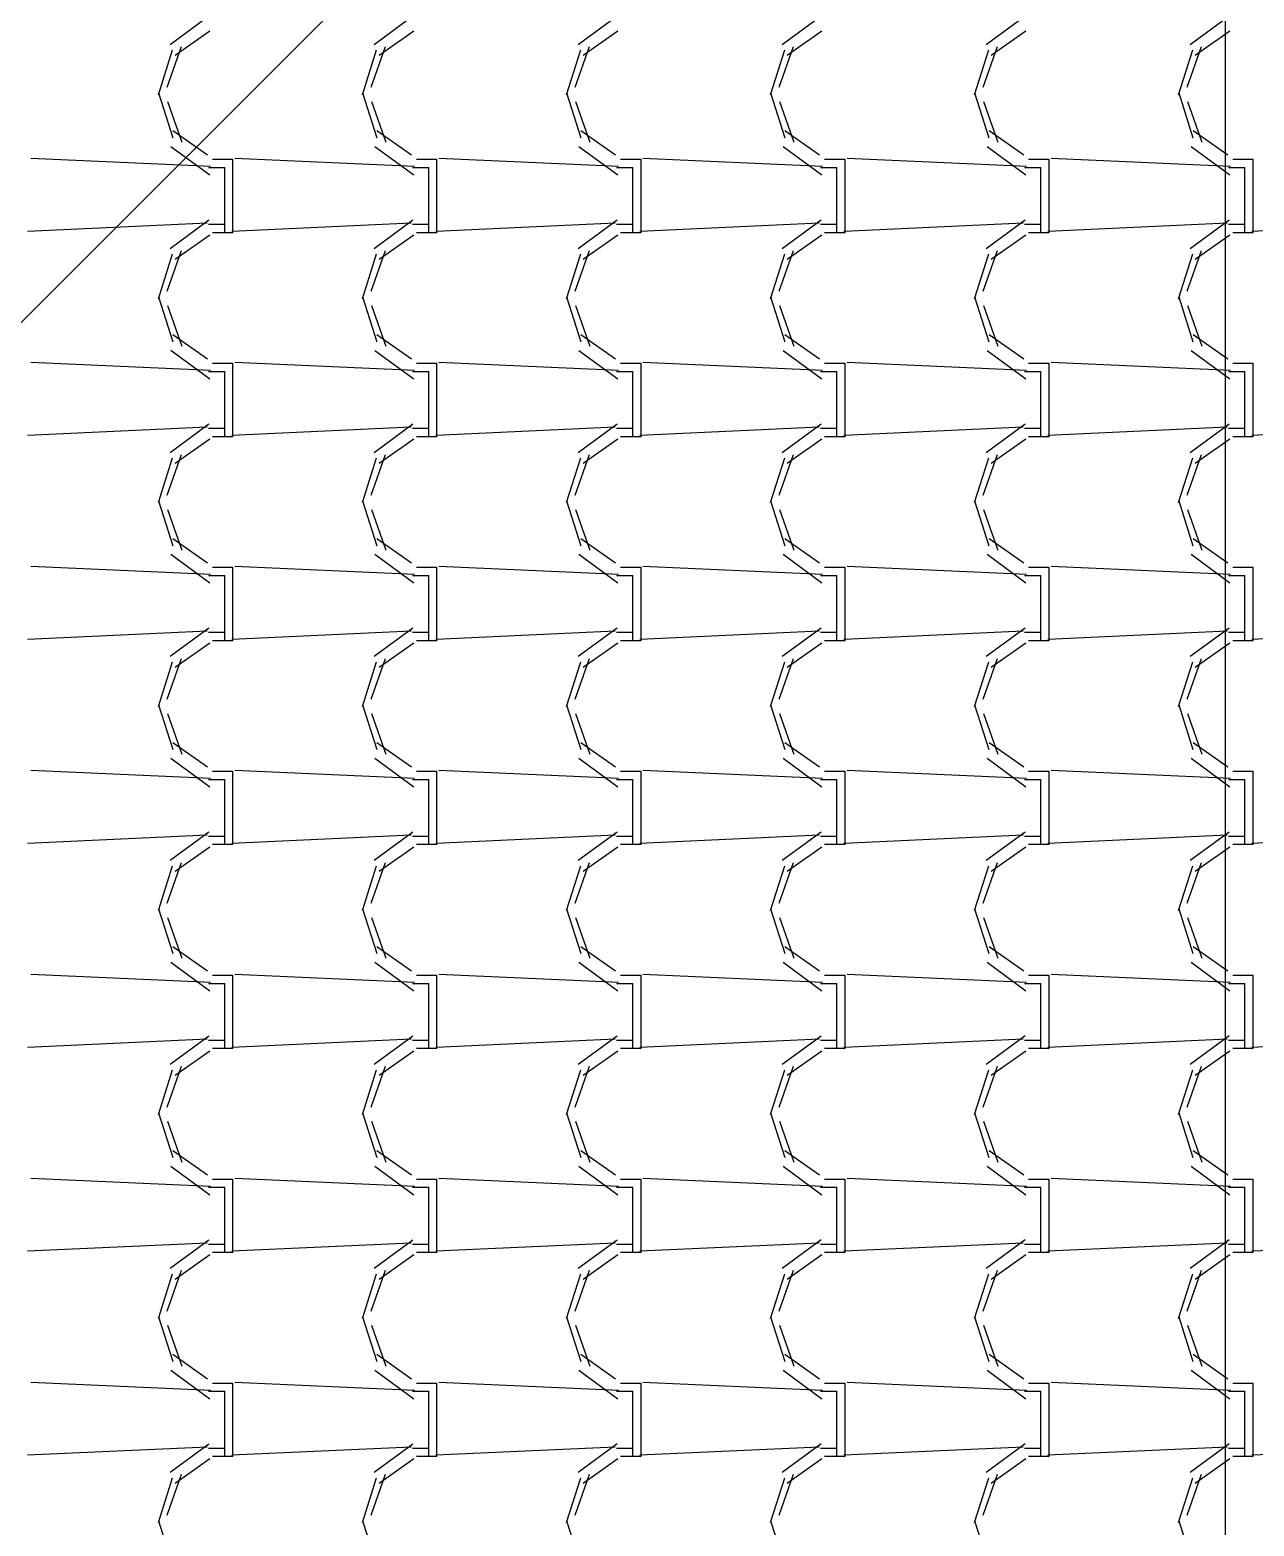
# Model space of a CAD drawing. Header units: millimetres. Extents: x -336 to -33, y -135 to 770.
# Drawn here: x -304.576 to -302.776, y 729.407 to 731.607 of the extents above; entities that cross this region are included whole.
import ezdxf

# ---------------------------------------------------------------- set-up
doc = ezdxf.new("R2010")
doc.units = ezdxf.units.MM
doc.header["$LTSCALE"] = 50
doc.header["$MEASUREMENT"] = 0
doc.layers.add('-HIDRO', color=8, linetype='CONTINUOUS')
doc.layers.add('AF', color=5, linetype='CONTINUOUS')

msp = doc.modelspace()

# ---------------------------------------------------------------- linework, layer by layer
at = {"layer": '-HIDRO', "linetype": 'Continuous'}
for p, q in [((-304.3127, 731.6274), (-304.3697, 731.5854)), ((-304.0127, 731.6274), (-304.0697, 731.5854)), ((-303.7127, 731.6274), (-303.7697, 731.5854)), ((-303.4127, 731.6274), (-303.4697, 731.5854)), ((-303.1127, 731.6274), (-303.1697, 731.5854)), ((-302.8127, 731.6274), (-302.8697, 731.5854)), ((-304.3114, 731.6054), (-304.3624, 731.5694)), ((-304.0114, 731.6054), (-304.0624, 731.5694)), ((-303.7114, 731.6054), (-303.7624, 731.5694)), ((-303.4114, 731.6054), (-303.4624, 731.5694)), ((-303.1114, 731.6054), (-303.1624, 731.5694)), ((-302.8114, 731.6054), (-302.8624, 731.5694)), ((-304.3666, 731.5774), (-304.3876, 731.5114)), ((-304.3538, 731.5824), (-304.3748, 731.5224)), ((-304.0666, 731.5774), (-304.0876, 731.5114)), ((-304.0538, 731.5824), (-304.0748, 731.5224)), ((-303.7666, 731.5774), (-303.7876, 731.5114)), ((-303.7538, 731.5824), (-303.7748, 731.5224)), ((-303.4666, 731.5774), (-303.4876, 731.5114)), ((-303.4538, 731.5824), (-303.4748, 731.5224)), ((-303.1666, 731.5774), (-303.1876, 731.5114)), ((-303.1538, 731.5824), (-303.1748, 731.5224)), ((-302.8666, 731.5774), (-302.8876, 731.5114)), ((-302.8538, 731.5824), (-302.8748, 731.5224)), ((-304.3868, 731.5146), (-304.3658, 731.4486)), ((-304.3737, 731.502), (-304.3527, 731.442)), ((-304.0868, 731.5146), (-304.0658, 731.4486)), ((-304.0737, 731.502), (-304.0527, 731.442)), ((-303.7868, 731.5146), (-303.7658, 731.4486)), ((-303.7737, 731.502), (-303.7527, 731.442)), ((-303.4868, 731.5146), (-303.4658, 731.4486)), ((-303.4737, 731.502), (-303.4527, 731.442)), ((-303.1868, 731.5146), (-303.1658, 731.4486)), ((-303.1737, 731.502), (-303.1527, 731.442)), ((-302.8868, 731.5146), (-302.8658, 731.4486)), ((-302.8737, 731.502), (-302.8527, 731.442)), ((-304.3657, 731.4593), (-304.3147, 731.4233)), ((-304.0657, 731.4593), (-304.0147, 731.4233)), ((-303.7657, 731.4593), (-303.7147, 731.4233)), ((-303.4657, 731.4593), (-303.4147, 731.4233)), ((-303.1657, 731.4593), (-303.1147, 731.4233)), ((-302.8657, 731.4593), (-302.8147, 731.4233)), ((-304.3686, 731.4359), (-304.3116, 731.3939)), ((-304.0686, 731.4359), (-304.0116, 731.3939)), ((-303.7686, 731.4359), (-303.7116, 731.3939)), ((-303.4686, 731.4359), (-303.4116, 731.3939)), ((-303.1686, 731.4359), (-303.1116, 731.3939)), ((-302.8686, 731.4359), (-302.8116, 731.3939)), ((-304.3105, 731.4061), (-304.5745, 731.4181)), ((-304.3074, 731.4169), (-304.2774, 731.4169)), ((-304.2774, 731.3209), (-304.2774, 731.4169)), ((-304.0105, 731.4061), (-304.2745, 731.4181)), ((-304.0074, 731.4169), (-303.9774, 731.4169)), ((-303.9774, 731.3209), (-303.9774, 731.4169)), ((-303.7105, 731.4061), (-303.9745, 731.4181)), ((-303.7074, 731.4169), (-303.6774, 731.4169)), ((-303.6774, 731.3209), (-303.6774, 731.4169)), ((-303.4105, 731.4061), (-303.6745, 731.4181)), ((-303.4074, 731.4169), (-303.3774, 731.4169)), ((-303.3774, 731.3209), (-303.3774, 731.4169)), ((-303.1105, 731.4061), (-303.3745, 731.4181)), ((-303.1074, 731.4169), (-303.0774, 731.4169)), ((-303.0774, 731.3209), (-303.0774, 731.4169)), ((-302.8105, 731.4061), (-303.0745, 731.4181)), ((-302.8074, 731.4169), (-302.7774, 731.4169)), ((-302.7774, 731.3209), (-302.7774, 731.4169)), ((-304.3134, 731.4049), (-304.2894, 731.4049)), ((-304.2894, 731.3209), (-304.2894, 731.4049)), ((-304.0134, 731.4049), (-303.9894, 731.4049)), ((-303.9894, 731.3209), (-303.9894, 731.4049)), ((-303.7134, 731.4049), (-303.6894, 731.4049)), ((-303.6894, 731.3209), (-303.6894, 731.4049)), ((-303.4134, 731.4049), (-303.3894, 731.4049)), ((-303.3894, 731.3209), (-303.3894, 731.4049)), ((-303.1134, 731.4049), (-303.0894, 731.4049)), ((-303.0894, 731.3209), (-303.0894, 731.4049)), ((-302.8134, 731.4049), (-302.7894, 731.4049)), ((-302.7894, 731.3209), (-302.7894, 731.4049)), ((-304.3127, 731.3274), (-304.3697, 731.2854)), ((-304.0127, 731.3274), (-304.0697, 731.2854)), ((-303.7127, 731.3274), (-303.7697, 731.2854)), ((-303.4127, 731.3274), (-303.4697, 731.2854)), ((-303.1127, 731.3274), (-303.1697, 731.2854)), ((-302.8127, 731.3274), (-302.8697, 731.2854)), ((-304.3153, 731.3228), (-304.5793, 731.3108)), ((-304.3114, 731.3054), (-304.3624, 731.2694)), ((-304.2894, 731.3209), (-304.3134, 731.3209)), ((-304.2774, 731.3089), (-304.3074, 731.3089)), ((-304.2894, 731.3089), (-304.2894, 731.3209)), ((-304.0153, 731.3228), (-304.2793, 731.3108)), ((-304.2774, 731.3089), (-304.2774, 731.3209)), ((-304.0114, 731.3054), (-304.0624, 731.2694)), ((-303.9894, 731.3209), (-304.0134, 731.3209)), ((-303.9774, 731.3089), (-304.0074, 731.3089)), ((-303.9894, 731.3089), (-303.9894, 731.3209)), ((-303.7153, 731.3228), (-303.9793, 731.3108)), ((-303.9774, 731.3089), (-303.9774, 731.3209)), ((-303.7114, 731.3054), (-303.7624, 731.2694)), ((-303.6894, 731.3209), (-303.7134, 731.3209)), ((-303.6774, 731.3089), (-303.7074, 731.3089)), ((-303.6894, 731.3089), (-303.6894, 731.3209)), ((-303.4153, 731.3228), (-303.6793, 731.3108)), ((-303.6774, 731.3089), (-303.6774, 731.3209)), ((-303.4114, 731.3054), (-303.4624, 731.2694)), ((-303.3894, 731.3209), (-303.4134, 731.3209)), ((-303.3774, 731.3089), (-303.4074, 731.3089)), ((-303.3894, 731.3089), (-303.3894, 731.3209)), ((-303.1153, 731.3228), (-303.3793, 731.3108)), ((-303.3774, 731.3089), (-303.3774, 731.3209)), ((-303.1114, 731.3054), (-303.1624, 731.2694)), ((-303.0894, 731.3209), (-303.1134, 731.3209)), ((-303.0774, 731.3089), (-303.1074, 731.3089)), ((-303.0894, 731.3089), (-303.0894, 731.3209)), ((-302.8153, 731.3228), (-303.0793, 731.3108)), ((-303.0774, 731.3089), (-303.0774, 731.3209)), ((-302.8114, 731.3054), (-302.8624, 731.2694)), ((-302.7894, 731.3209), (-302.8134, 731.3209)), ((-302.7774, 731.3089), (-302.8074, 731.3089)), ((-302.7894, 731.3089), (-302.7894, 731.3209)), ((-302.5153, 731.3228), (-302.7793, 731.3108)), ((-302.7774, 731.3089), (-302.7774, 731.3209)), ((-304.3538, 731.2824), (-304.3748, 731.2224)), ((-304.0538, 731.2824), (-304.0748, 731.2224)), ((-303.7538, 731.2824), (-303.7748, 731.2224)), ((-303.4538, 731.2824), (-303.4748, 731.2224)), ((-303.1538, 731.2824), (-303.1748, 731.2224)), ((-302.8538, 731.2824), (-302.8748, 731.2224)), ((-304.3666, 731.2774), (-304.3876, 731.2114)), ((-304.0666, 731.2774), (-304.0876, 731.2114)), ((-303.7666, 731.2774), (-303.7876, 731.2114)), ((-303.4666, 731.2774), (-303.4876, 731.2114)), ((-303.1666, 731.2774), (-303.1876, 731.2114)), ((-302.8666, 731.2774), (-302.8876, 731.2114)), ((-304.3868, 731.2146), (-304.3658, 731.1486)), ((-304.3737, 731.202), (-304.3527, 731.142)), ((-304.0868, 731.2146), (-304.0658, 731.1486)), ((-304.0737, 731.202), (-304.0527, 731.142)), ((-303.7868, 731.2146), (-303.7658, 731.1486)), ((-303.7737, 731.202), (-303.7527, 731.142)), ((-303.4868, 731.2146), (-303.4658, 731.1486)), ((-303.4737, 731.202), (-303.4527, 731.142)), ((-303.1868, 731.2146), (-303.1658, 731.1486)), ((-303.1737, 731.202), (-303.1527, 731.142)), ((-302.8868, 731.2146), (-302.8658, 731.1486)), ((-302.8737, 731.202), (-302.8527, 731.142)), ((-304.3657, 731.1593), (-304.3147, 731.1233)), ((-304.0657, 731.1593), (-304.0147, 731.1233)), ((-303.7657, 731.1593), (-303.7147, 731.1233)), ((-303.4657, 731.1593), (-303.4147, 731.1233)), ((-303.1657, 731.1593), (-303.1147, 731.1233)), ((-302.8657, 731.1593), (-302.8147, 731.1233)), ((-304.3686, 731.136), (-304.3116, 731.094)), ((-304.0686, 731.1359), (-304.0116, 731.0939)), ((-303.7686, 731.1359), (-303.7116, 731.0939)), ((-303.4686, 731.1359), (-303.4116, 731.0939)), ((-303.1686, 731.1359), (-303.1116, 731.0939)), ((-302.8686, 731.1359), (-302.8116, 731.0939)), ((-304.3105, 731.1061), (-304.5745, 731.1181)), ((-304.3074, 731.1169), (-304.2774, 731.1169)), ((-304.2774, 731.0209), (-304.2774, 731.1169)), ((-304.0105, 731.1061), (-304.2745, 731.1181)), ((-304.0074, 731.1169), (-303.9774, 731.1169)), ((-303.9774, 731.0209), (-303.9774, 731.1169)), ((-303.7105, 731.1061), (-303.9745, 731.1181)), ((-303.7074, 731.1169), (-303.6774, 731.1169)), ((-303.6774, 731.0209), (-303.6774, 731.1169)), ((-303.4105, 731.1061), (-303.6745, 731.1181)), ((-303.4074, 731.1169), (-303.3774, 731.1169)), ((-303.3774, 731.0209), (-303.3774, 731.1169)), ((-303.1105, 731.1061), (-303.3745, 731.1181)), ((-303.1074, 731.1169), (-303.0774, 731.1169)), ((-303.0774, 731.0209), (-303.0774, 731.1169)), ((-302.8105, 731.1061), (-303.0745, 731.1181)), ((-302.8074, 731.1169), (-302.7774, 731.1169)), ((-302.7774, 731.0209), (-302.7774, 731.1169)), ((-304.3134, 731.1049), (-304.2894, 731.1049)), ((-304.2894, 731.0209), (-304.2894, 731.1049)), ((-304.0134, 731.1049), (-303.9894, 731.1049)), ((-303.9894, 731.0209), (-303.9894, 731.1049)), ((-303.7134, 731.1049), (-303.6894, 731.1049)), ((-303.6894, 731.0209), (-303.6894, 731.1049)), ((-303.4134, 731.1049), (-303.3894, 731.1049)), ((-303.3894, 731.0209), (-303.3894, 731.1049)), ((-303.1134, 731.1049), (-303.0894, 731.1049)), ((-303.0894, 731.0209), (-303.0894, 731.1049)), ((-302.8134, 731.1049), (-302.7894, 731.1049)), ((-302.7894, 731.0209), (-302.7894, 731.1049)), ((-304.3153, 731.0228), (-304.5793, 731.0108)), ((-304.3127, 731.0274), (-304.3697, 730.9854)), ((-304.2894, 731.0209), (-304.3134, 731.0209)), ((-304.2894, 731.0089), (-304.2894, 731.0209)), ((-304.0153, 731.0228), (-304.2793, 731.0108)), ((-304.2774, 731.0089), (-304.2774, 731.0209)), ((-304.0127, 731.0274), (-304.0697, 730.9854)), ((-303.9894, 731.0209), (-304.0134, 731.0209)), ((-303.9894, 731.0089), (-303.9894, 731.0209)), ((-303.7153, 731.0228), (-303.9793, 731.0108)), ((-303.9774, 731.0089), (-303.9774, 731.0209)), ((-303.7127, 731.0274), (-303.7697, 730.9854)), ((-303.6894, 731.0209), (-303.7134, 731.0209)), ((-303.6894, 731.0089), (-303.6894, 731.0209)), ((-303.4153, 731.0228), (-303.6793, 731.0108)), ((-303.6774, 731.0089), (-303.6774, 731.0209)), ((-303.4127, 731.0274), (-303.4697, 730.9854)), ((-303.3894, 731.0209), (-303.4134, 731.0209)), ((-303.3894, 731.0089), (-303.3894, 731.0209)), ((-303.1153, 731.0228), (-303.3793, 731.0108)), ((-303.3774, 731.0089), (-303.3774, 731.0209)), ((-303.1127, 731.0274), (-303.1697, 730.9854)), ((-303.0894, 731.0209), (-303.1134, 731.0209)), ((-303.0894, 731.0089), (-303.0894, 731.0209)), ((-302.8153, 731.0228), (-303.0793, 731.0108)), ((-303.0774, 731.0089), (-303.0774, 731.0209)), ((-302.8127, 731.0274), (-302.8697, 730.9854)), ((-302.7894, 731.0209), (-302.8134, 731.0209)), ((-302.7894, 731.0089), (-302.7894, 731.0209)), ((-302.5153, 731.0228), (-302.7793, 731.0108)), ((-302.7774, 731.0089), (-302.7774, 731.0209)), ((-304.3114, 731.0054), (-304.3624, 730.9694)), ((-304.2774, 731.0089), (-304.3074, 731.0089)), ((-304.0114, 731.0054), (-304.0624, 730.9694)), ((-303.9774, 731.0089), (-304.0074, 731.0089)), ((-303.7114, 731.0054), (-303.7624, 730.9694)), ((-303.6774, 731.0089), (-303.7074, 731.0089)), ((-303.4114, 731.0054), (-303.4624, 730.9694)), ((-303.3774, 731.0089), (-303.4074, 731.0089)), ((-303.1114, 731.0054), (-303.1624, 730.9694)), ((-303.0774, 731.0089), (-303.1074, 731.0089)), ((-302.8114, 731.0054), (-302.8624, 730.9694)), ((-302.7774, 731.0089), (-302.8074, 731.0089)), ((-304.3666, 730.9774), (-304.3876, 730.9114)), ((-304.3538, 730.9824), (-304.3748, 730.9224)), ((-304.0666, 730.9774), (-304.0876, 730.9114)), ((-304.0538, 730.9824), (-304.0748, 730.9224)), ((-303.7666, 730.9774), (-303.7876, 730.9114)), ((-303.7538, 730.9824), (-303.7748, 730.9224)), ((-303.4666, 730.9774), (-303.4876, 730.9114)), ((-303.4538, 730.9824), (-303.4748, 730.9224)), ((-303.1666, 730.9774), (-303.1876, 730.9114)), ((-303.1538, 730.9824), (-303.1748, 730.9224)), ((-302.8666, 730.9774), (-302.8876, 730.9114)), ((-302.8538, 730.9824), (-302.8748, 730.9224)), ((-304.3868, 730.9146), (-304.3658, 730.8486)), ((-304.0868, 730.9146), (-304.0658, 730.8486)), ((-303.7868, 730.9146), (-303.7658, 730.8486)), ((-303.4868, 730.9146), (-303.4658, 730.8486)), ((-303.1868, 730.9146), (-303.1658, 730.8486)), ((-302.8868, 730.9146), (-302.8658, 730.8486)), ((-304.3737, 730.902), (-304.3527, 730.842)), ((-304.0737, 730.902), (-304.0527, 730.842)), ((-303.7737, 730.902), (-303.7527, 730.842)), ((-303.4737, 730.902), (-303.4527, 730.842)), ((-303.1737, 730.902), (-303.1527, 730.842)), ((-302.8737, 730.902), (-302.8527, 730.842)), ((-304.3657, 730.8593), (-304.3147, 730.8233)), ((-304.0657, 730.8593), (-304.0147, 730.8233)), ((-303.7657, 730.8593), (-303.7147, 730.8233)), ((-303.4657, 730.8593), (-303.4147, 730.8233)), ((-303.1657, 730.8593), (-303.1147, 730.8233)), ((-302.8657, 730.8593), (-302.8147, 730.8233)), ((-304.3686, 730.836), (-304.3116, 730.794)), ((-304.0686, 730.836), (-304.0116, 730.794)), ((-303.7686, 730.8359), (-303.7116, 730.7939)), ((-303.4686, 730.8359), (-303.4116, 730.7939)), ((-303.1686, 730.8359), (-303.1116, 730.7939)), ((-302.8686, 730.8359), (-302.8116, 730.7939)), ((-304.3105, 730.8061), (-304.5745, 730.8181)), ((-304.3134, 730.8049), (-304.2894, 730.8049)), ((-304.3074, 730.8169), (-304.2774, 730.8169)), ((-304.2894, 730.7209), (-304.2894, 730.8049)), ((-304.2774, 730.7209), (-304.2774, 730.8169)), ((-304.0105, 730.8061), (-304.2745, 730.8181)), ((-304.0134, 730.8049), (-303.9894, 730.8049)), ((-304.0074, 730.8169), (-303.9774, 730.8169)), ((-303.9894, 730.7209), (-303.9894, 730.8049)), ((-303.9774, 730.7209), (-303.9774, 730.8169)), ((-303.7105, 730.8061), (-303.9745, 730.8181)), ((-303.7134, 730.8049), (-303.6894, 730.8049)), ((-303.7074, 730.8169), (-303.6774, 730.8169)), ((-303.6894, 730.7209), (-303.6894, 730.8049)), ((-303.6774, 730.7209), (-303.6774, 730.8169)), ((-303.4105, 730.8061), (-303.6745, 730.8181)), ((-303.4134, 730.8049), (-303.3894, 730.8049)), ((-303.4074, 730.8169), (-303.3774, 730.8169)), ((-303.3894, 730.7209), (-303.3894, 730.8049)), ((-303.3774, 730.7209), (-303.3774, 730.8169)), ((-303.1105, 730.8061), (-303.3745, 730.8181)), ((-303.1134, 730.8049), (-303.0894, 730.8049)), ((-303.1074, 730.8169), (-303.0774, 730.8169)), ((-303.0894, 730.7209), (-303.0894, 730.8049)), ((-303.0774, 730.7209), (-303.0774, 730.8169)), ((-302.8105, 730.8061), (-303.0745, 730.8181)), ((-302.8134, 730.8049), (-302.7894, 730.8049)), ((-302.8074, 730.8169), (-302.7774, 730.8169)), ((-302.7894, 730.7209), (-302.7894, 730.8049)), ((-302.7774, 730.7209), (-302.7774, 730.8169)), ((-304.3153, 730.7228), (-304.5793, 730.7108)), ((-304.3127, 730.7274), (-304.3697, 730.6854)), ((-304.2894, 730.7209), (-304.3134, 730.7209)), ((-304.2894, 730.7089), (-304.2894, 730.7209)), ((-304.0153, 730.7228), (-304.2793, 730.7108)), ((-304.2774, 730.7089), (-304.2774, 730.7209)), ((-304.0127, 730.7274), (-304.0697, 730.6854)), ((-303.9894, 730.7209), (-304.0134, 730.7209)), ((-303.9894, 730.7089), (-303.9894, 730.7209)), ((-303.7153, 730.7228), (-303.9793, 730.7108)), ((-303.9774, 730.7089), (-303.9774, 730.7209)), ((-303.7127, 730.7274), (-303.7697, 730.6854)), ((-303.6894, 730.7209), (-303.7134, 730.7209)), ((-303.6894, 730.7089), (-303.6894, 730.7209)), ((-303.4153, 730.7228), (-303.6793, 730.7108)), ((-303.6774, 730.7089), (-303.6774, 730.7209)), ((-303.4127, 730.7274), (-303.4697, 730.6854)), ((-303.3894, 730.7209), (-303.4134, 730.7209)), ((-303.3894, 730.7089), (-303.3894, 730.7209)), ((-303.1153, 730.7228), (-303.3793, 730.7108)), ((-303.3774, 730.7089), (-303.3774, 730.7209)), ((-303.1127, 730.7274), (-303.1697, 730.6854)), ((-303.0894, 730.7209), (-303.1134, 730.7209)), ((-303.0894, 730.7089), (-303.0894, 730.7209)), ((-302.8153, 730.7228), (-303.0793, 730.7108)), ((-303.0774, 730.7089), (-303.0774, 730.7209)), ((-302.8127, 730.7274), (-302.8697, 730.6854)), ((-302.7894, 730.7209), (-302.8134, 730.7209)), ((-302.7894, 730.7089), (-302.7894, 730.7209)), ((-302.5153, 730.7228), (-302.7793, 730.7108)), ((-302.7774, 730.7089), (-302.7774, 730.7209)), ((-304.3114, 730.7054), (-304.3624, 730.6694)), ((-304.2774, 730.7089), (-304.3074, 730.7089)), ((-304.0114, 730.7054), (-304.0624, 730.6694)), ((-303.9774, 730.7089), (-304.0074, 730.7089)), ((-303.7114, 730.7054), (-303.7624, 730.6694)), ((-303.6774, 730.7089), (-303.7074, 730.7089)), ((-303.4114, 730.7054), (-303.4624, 730.6694)), ((-303.3774, 730.7089), (-303.4074, 730.7089)), ((-303.1114, 730.7054), (-303.1624, 730.6694)), ((-303.0774, 730.7089), (-303.1074, 730.7089)), ((-302.8114, 730.7054), (-302.8624, 730.6694)), ((-302.7774, 730.7089), (-302.8074, 730.7089)), ((-304.3666, 730.6774), (-304.3876, 730.6114)), ((-304.3538, 730.6824), (-304.3748, 730.6224)), ((-304.0666, 730.6774), (-304.0876, 730.6114)), ((-304.0538, 730.6824), (-304.0748, 730.6224)), ((-303.7666, 730.6774), (-303.7876, 730.6114)), ((-303.7538, 730.6824), (-303.7748, 730.6224)), ((-303.4666, 730.6774), (-303.4876, 730.6114)), ((-303.4538, 730.6824), (-303.4748, 730.6224)), ((-303.1666, 730.6774), (-303.1876, 730.6114)), ((-303.1538, 730.6824), (-303.1748, 730.6224)), ((-302.8666, 730.6774), (-302.8876, 730.6114)), ((-302.8538, 730.6824), (-302.8748, 730.6224)), ((-304.3868, 730.6146), (-304.3658, 730.5486)), ((-304.3737, 730.602), (-304.3527, 730.542)), ((-304.0868, 730.6146), (-304.0658, 730.5486)), ((-304.0737, 730.602), (-304.0527, 730.542)), ((-303.7868, 730.6146), (-303.7658, 730.5486)), ((-303.7737, 730.602), (-303.7527, 730.542)), ((-303.4868, 730.6146), (-303.4658, 730.5486)), ((-303.4737, 730.602), (-303.4527, 730.542)), ((-303.1868, 730.6146), (-303.1658, 730.5486)), ((-303.1737, 730.602), (-303.1527, 730.542)), ((-302.8868, 730.6146), (-302.8658, 730.5486)), ((-302.8737, 730.602), (-302.8527, 730.542)), ((-304.3657, 730.5593), (-304.3147, 730.5233)), ((-304.0657, 730.5593), (-304.0147, 730.5233)), ((-303.7657, 730.5593), (-303.7147, 730.5233)), ((-303.4657, 730.5593), (-303.4147, 730.5233)), ((-303.1657, 730.5593), (-303.1147, 730.5233)), ((-302.8657, 730.5593), (-302.8147, 730.5233)), ((-304.3686, 730.536), (-304.3116, 730.494)), ((-304.0686, 730.536), (-304.0116, 730.494)), ((-303.7686, 730.536), (-303.7116, 730.494)), ((-303.4686, 730.5359), (-303.4116, 730.4939)), ((-303.1686, 730.5359), (-303.1116, 730.4939)), ((-302.8686, 730.5359), (-302.8116, 730.4939)), ((-304.3105, 730.5061), (-304.5745, 730.5181)), ((-304.3074, 730.5169), (-304.2774, 730.5169)), ((-304.2774, 730.4209), (-304.2774, 730.5169)), ((-304.0105, 730.5061), (-304.2745, 730.5181)), ((-304.0074, 730.5169), (-303.9774, 730.5169)), ((-303.9774, 730.4209), (-303.9774, 730.5169)), ((-303.7105, 730.5061), (-303.9745, 730.5181)), ((-303.7074, 730.5169), (-303.6774, 730.5169)), ((-303.6774, 730.4209), (-303.6774, 730.5169)), ((-303.4105, 730.5061), (-303.6745, 730.5181)), ((-303.4074, 730.5169), (-303.3774, 730.5169)), ((-303.3774, 730.4209), (-303.3774, 730.5169)), ((-303.1105, 730.5061), (-303.3745, 730.5181)), ((-303.1074, 730.5169), (-303.0774, 730.5169)), ((-303.0774, 730.4209), (-303.0774, 730.5169)), ((-302.8105, 730.5061), (-303.0745, 730.5181)), ((-302.8074, 730.5169), (-302.7774, 730.5169)), ((-302.7774, 730.4209), (-302.7774, 730.5169)), ((-304.3134, 730.5049), (-304.2894, 730.5049)), ((-304.2894, 730.4209), (-304.2894, 730.5049)), ((-304.0134, 730.5049), (-303.9894, 730.5049)), ((-303.9894, 730.4209), (-303.9894, 730.5049)), ((-303.7134, 730.5049), (-303.6894, 730.5049)), ((-303.6894, 730.4209), (-303.6894, 730.5049)), ((-303.4134, 730.5049), (-303.3894, 730.5049)), ((-303.3894, 730.4209), (-303.3894, 730.5049)), ((-303.1134, 730.5049), (-303.0894, 730.5049)), ((-303.0894, 730.4209), (-303.0894, 730.5049)), ((-302.8134, 730.5049), (-302.7894, 730.5049)), ((-302.7894, 730.4209), (-302.7894, 730.5049)), ((-304.3127, 730.4274), (-304.3697, 730.3854)), ((-304.0127, 730.4274), (-304.0697, 730.3854)), ((-303.7127, 730.4274), (-303.7697, 730.3854)), ((-303.4127, 730.4274), (-303.4697, 730.3854)), ((-303.1127, 730.4274), (-303.1697, 730.3854)), ((-302.8127, 730.4275), (-302.8697, 730.3855)), ((-304.3153, 730.4228), (-304.5793, 730.4108)), ((-304.3114, 730.4054), (-304.3624, 730.3694)), ((-304.2894, 730.4209), (-304.3134, 730.4209)), ((-304.2774, 730.4089), (-304.3074, 730.4089)), ((-304.2894, 730.4089), (-304.2894, 730.4209)), ((-304.0153, 730.4228), (-304.2793, 730.4108)), ((-304.2774, 730.4089), (-304.2774, 730.4209)), ((-304.0114, 730.4054), (-304.0624, 730.3694)), ((-303.9894, 730.4209), (-304.0134, 730.4209)), ((-303.9774, 730.4089), (-304.0074, 730.4089)), ((-303.9894, 730.4089), (-303.9894, 730.4209)), ((-303.7153, 730.4228), (-303.9793, 730.4108)), ((-303.9774, 730.4089), (-303.9774, 730.4209)), ((-303.7114, 730.4054), (-303.7624, 730.3694)), ((-303.6894, 730.4209), (-303.7134, 730.4209)), ((-303.6774, 730.4089), (-303.7074, 730.4089)), ((-303.6894, 730.4089), (-303.6894, 730.4209)), ((-303.4153, 730.4228), (-303.6793, 730.4108)), ((-303.6774, 730.4089), (-303.6774, 730.4209)), ((-303.4114, 730.4054), (-303.4624, 730.3694)), ((-303.3894, 730.4209), (-303.4134, 730.4209)), ((-303.3774, 730.4089), (-303.4074, 730.4089)), ((-303.3894, 730.4089), (-303.3894, 730.4209)), ((-303.1153, 730.4228), (-303.3793, 730.4108)), ((-303.3774, 730.4089), (-303.3774, 730.4209)), ((-303.1114, 730.4054), (-303.1624, 730.3694)), ((-303.0894, 730.4209), (-303.1134, 730.4209)), ((-303.0774, 730.4089), (-303.1074, 730.4089)), ((-303.0894, 730.4089), (-303.0894, 730.4209)), ((-302.8153, 730.4228), (-303.0793, 730.4108)), ((-303.0774, 730.4089), (-303.0774, 730.4209)), ((-302.8114, 730.4054), (-302.8624, 730.3694)), ((-302.7894, 730.4209), (-302.8134, 730.4209)), ((-302.7774, 730.4089), (-302.8074, 730.4089)), ((-302.7894, 730.4089), (-302.7894, 730.4209)), ((-302.5153, 730.4228), (-302.7793, 730.4108)), ((-302.7774, 730.4089), (-302.7774, 730.4209)), ((-304.3538, 730.3824), (-304.3748, 730.3224)), ((-304.0538, 730.3824), (-304.0748, 730.3224)), ((-303.7538, 730.3824), (-303.7748, 730.3224)), ((-303.4538, 730.3824), (-303.4748, 730.3224)), ((-303.1538, 730.3824), (-303.1748, 730.3224)), ((-302.8538, 730.3824), (-302.8748, 730.3224)), ((-304.3666, 730.3774), (-304.3876, 730.3114)), ((-304.0666, 730.3774), (-304.0876, 730.3114)), ((-303.7666, 730.3774), (-303.7876, 730.3114)), ((-303.4666, 730.3774), (-303.4876, 730.3114)), ((-303.1666, 730.3774), (-303.1876, 730.3114)), ((-302.8666, 730.3774), (-302.8876, 730.3114)), ((-304.3868, 730.3146), (-304.3658, 730.2486)), ((-304.0868, 730.3146), (-304.0658, 730.2486)), ((-303.7868, 730.3146), (-303.7658, 730.2486)), ((-303.4868, 730.3146), (-303.4658, 730.2486)), ((-303.1868, 730.3146), (-303.1658, 730.2486)), ((-302.8868, 730.3146), (-302.8658, 730.2486)), ((-304.3737, 730.302), (-304.3527, 730.242)), ((-304.0737, 730.302), (-304.0527, 730.242)), ((-303.7737, 730.302), (-303.7527, 730.242)), ((-303.4737, 730.302), (-303.4527, 730.242)), ((-303.1737, 730.302), (-303.1527, 730.242)), ((-302.8737, 730.302), (-302.8527, 730.242)), ((-304.3657, 730.2593), (-304.3147, 730.2233)), ((-304.0657, 730.2593), (-304.0147, 730.2233)), ((-303.7657, 730.2593), (-303.7147, 730.2233)), ((-303.4657, 730.2593), (-303.4147, 730.2233)), ((-303.1657, 730.2593), (-303.1147, 730.2233)), ((-302.8657, 730.2593), (-302.8147, 730.2233)), ((-304.3686, 730.236), (-304.3116, 730.194)), ((-304.0686, 730.236), (-304.0116, 730.194)), ((-303.7686, 730.236), (-303.7116, 730.194)), ((-303.4686, 730.236), (-303.4116, 730.194)), ((-303.1686, 730.236), (-303.1116, 730.194)), ((-302.8686, 730.2359), (-302.8116, 730.1939)), ((-304.3105, 730.2061), (-304.5745, 730.2181)), ((-304.3134, 730.2049), (-304.2894, 730.2049)), ((-304.3074, 730.2169), (-304.2774, 730.2169)), ((-304.2894, 730.1209), (-304.2894, 730.2049)), ((-304.2774, 730.1209), (-304.2774, 730.2169)), ((-304.0105, 730.2061), (-304.2745, 730.2181)), ((-304.0134, 730.2049), (-303.9894, 730.2049)), ((-304.0074, 730.2169), (-303.9774, 730.2169)), ((-303.9894, 730.1209), (-303.9894, 730.2049)), ((-303.9774, 730.1209), (-303.9774, 730.2169)), ((-303.7105, 730.2061), (-303.9745, 730.2181)), ((-303.7134, 730.2049), (-303.6894, 730.2049)), ((-303.7074, 730.2169), (-303.6774, 730.2169)), ((-303.6894, 730.1209), (-303.6894, 730.2049)), ((-303.6774, 730.1209), (-303.6774, 730.2169)), ((-303.4105, 730.2061), (-303.6745, 730.2181)), ((-303.4134, 730.2049), (-303.3894, 730.2049)), ((-303.4074, 730.2169), (-303.3774, 730.2169)), ((-303.3894, 730.1209), (-303.3894, 730.2049)), ((-303.3774, 730.1209), (-303.3774, 730.2169)), ((-303.1105, 730.2061), (-303.3745, 730.2181)), ((-303.1134, 730.2049), (-303.0894, 730.2049)), ((-303.1074, 730.2169), (-303.0774, 730.2169)), ((-303.0894, 730.1209), (-303.0894, 730.2049)), ((-303.0774, 730.1209), (-303.0774, 730.2169)), ((-302.8105, 730.2061), (-303.0745, 730.2181)), ((-302.8134, 730.2049), (-302.7894, 730.2049)), ((-302.8074, 730.2169), (-302.7774, 730.2169)), ((-302.7894, 730.1209), (-302.7894, 730.2049)), ((-302.7774, 730.1209), (-302.7774, 730.2169)), ((-304.3153, 730.1228), (-304.5793, 730.1108)), ((-304.3127, 730.1274), (-304.3697, 730.0854)), ((-304.2894, 730.1209), (-304.3134, 730.1209)), ((-304.2894, 730.1089), (-304.2894, 730.1209)), ((-304.0153, 730.1228), (-304.2793, 730.1108)), ((-304.2774, 730.1089), (-304.2774, 730.1209)), ((-304.0127, 730.1274), (-304.0697, 730.0854)), ((-303.9894, 730.1209), (-304.0134, 730.1209)), ((-303.9894, 730.1089), (-303.9894, 730.1209)), ((-303.7153, 730.1228), (-303.9793, 730.1108)), ((-303.9774, 730.1089), (-303.9774, 730.1209)), ((-303.7127, 730.1274), (-303.7697, 730.0854)), ((-303.6894, 730.1209), (-303.7134, 730.1209)), ((-303.6894, 730.1089), (-303.6894, 730.1209)), ((-303.4153, 730.1228), (-303.6793, 730.1108)), ((-303.6774, 730.1089), (-303.6774, 730.1209)), ((-303.4127, 730.1274), (-303.4697, 730.0854)), ((-303.3894, 730.1209), (-303.4134, 730.1209)), ((-303.3894, 730.1089), (-303.3894, 730.1209)), ((-303.1153, 730.1228), (-303.3793, 730.1108)), ((-303.3774, 730.1089), (-303.3774, 730.1209)), ((-303.1127, 730.1275), (-303.1697, 730.0855)), ((-303.0894, 730.1209), (-303.1134, 730.1209)), ((-303.0894, 730.1089), (-303.0894, 730.1209)), ((-302.8153, 730.1228), (-303.0793, 730.1108)), ((-303.0774, 730.1089), (-303.0774, 730.1209)), ((-302.8127, 730.1275), (-302.8697, 730.0855)), ((-302.7894, 730.1209), (-302.8134, 730.1209)), ((-302.7894, 730.1089), (-302.7894, 730.1209)), ((-302.5153, 730.1228), (-302.7793, 730.1108)), ((-302.7774, 730.1089), (-302.7774, 730.1209)), ((-304.3114, 730.1054), (-304.3624, 730.0694)), ((-304.2774, 730.1089), (-304.3074, 730.1089)), ((-304.0114, 730.1054), (-304.0624, 730.0694)), ((-303.9774, 730.1089), (-304.0074, 730.1089)), ((-303.7114, 730.1054), (-303.7624, 730.0694)), ((-303.6774, 730.1089), (-303.7074, 730.1089)), ((-303.4114, 730.1054), (-303.4624, 730.0694)), ((-303.3774, 730.1089), (-303.4074, 730.1089)), ((-303.1114, 730.1054), (-303.1624, 730.0694)), ((-303.0774, 730.1089), (-303.1074, 730.1089)), ((-302.8114, 730.1054), (-302.8624, 730.0694)), ((-302.7774, 730.1089), (-302.8074, 730.1089)), ((-304.3666, 730.0774), (-304.3876, 730.0114)), ((-304.3538, 730.0824), (-304.3748, 730.0224)), ((-304.0666, 730.0774), (-304.0876, 730.0114)), ((-304.0538, 730.0824), (-304.0748, 730.0224)), ((-303.7666, 730.0774), (-303.7876, 730.0114)), ((-303.7538, 730.0824), (-303.7748, 730.0224)), ((-303.4666, 730.0774), (-303.4876, 730.0114)), ((-303.4538, 730.0824), (-303.4748, 730.0224)), ((-303.1666, 730.0774), (-303.1876, 730.0114)), ((-303.1538, 730.0824), (-303.1748, 730.0224)), ((-302.8666, 730.0774), (-302.8876, 730.0114)), ((-302.8538, 730.0824), (-302.8748, 730.0224)), ((-304.3868, 730.0146), (-304.3658, 729.9486)), ((-304.0868, 730.0146), (-304.0658, 729.9486)), ((-303.7868, 730.0146), (-303.7658, 729.9486)), ((-303.4868, 730.0146), (-303.4658, 729.9486)), ((-303.1868, 730.0146), (-303.1658, 729.9486)), ((-302.8868, 730.0146), (-302.8658, 729.9486)), ((-304.3737, 730.002), (-304.3527, 729.942)), ((-304.0737, 730.002), (-304.0527, 729.942)), ((-303.7737, 730.002), (-303.7527, 729.942)), ((-303.4737, 730.002), (-303.4527, 729.942)), ((-303.1737, 730.002), (-303.1527, 729.942)), ((-302.8737, 730.002), (-302.8527, 729.942)), ((-304.3657, 729.9593), (-304.3147, 729.9233)), ((-304.0657, 729.9593), (-304.0147, 729.9233)), ((-303.7657, 729.9593), (-303.7147, 729.9233)), ((-303.4657, 729.9593), (-303.4147, 729.9233)), ((-303.1657, 729.9593), (-303.1147, 729.9233)), ((-302.8657, 729.9593), (-302.8147, 729.9233)), ((-304.3105, 729.9061), (-304.5745, 729.9181)), ((-304.3686, 729.936), (-304.3116, 729.894)), ((-304.0105, 729.9061), (-304.2745, 729.9181)), ((-304.0686, 729.936), (-304.0116, 729.894)), ((-303.7105, 729.9061), (-303.9745, 729.9181)), ((-303.7686, 729.936), (-303.7116, 729.894)), ((-303.4105, 729.9061), (-303.6745, 729.9181)), ((-303.4686, 729.936), (-303.4116, 729.894)), ((-303.1105, 729.9061), (-303.3745, 729.9181)), ((-303.1686, 729.936), (-303.1116, 729.894)), ((-302.8105, 729.9061), (-303.0745, 729.9181)), ((-302.8686, 729.936), (-302.8116, 729.894)), ((-304.3134, 729.9049), (-304.2894, 729.9049)), ((-304.3074, 729.9169), (-304.2774, 729.9169)), ((-304.2894, 729.8209), (-304.2894, 729.9049)), ((-304.2774, 729.8209), (-304.2774, 729.9169)), ((-304.0134, 729.9049), (-303.9894, 729.9049)), ((-304.0074, 729.9169), (-303.9774, 729.9169)), ((-303.9894, 729.8209), (-303.9894, 729.9049)), ((-303.9774, 729.8209), (-303.9774, 729.9169)), ((-303.7134, 729.9049), (-303.6894, 729.9049)), ((-303.7074, 729.9169), (-303.6774, 729.9169)), ((-303.6894, 729.8209), (-303.6894, 729.9049)), ((-303.6774, 729.8209), (-303.6774, 729.9169)), ((-303.4134, 729.9049), (-303.3894, 729.9049)), ((-303.4074, 729.9169), (-303.3774, 729.9169)), ((-303.3894, 729.8209), (-303.3894, 729.9049)), ((-303.3774, 729.8209), (-303.3774, 729.9169)), ((-303.1134, 729.9049), (-303.0894, 729.9049)), ((-303.1074, 729.9169), (-303.0774, 729.9169)), ((-303.0894, 729.8209), (-303.0894, 729.9049)), ((-303.0774, 729.8209), (-303.0774, 729.9169)), ((-302.8134, 729.9049), (-302.7894, 729.9049)), ((-302.8074, 729.9169), (-302.7774, 729.9169)), ((-302.7894, 729.8209), (-302.7894, 729.9049)), ((-302.7774, 729.8209), (-302.7774, 729.9169)), ((-304.3153, 729.8228), (-304.5793, 729.8108)), ((-304.3127, 729.8274), (-304.3697, 729.7854)), ((-304.2894, 729.8209), (-304.3134, 729.8209)), ((-304.2774, 729.8089), (-304.3074, 729.8089)), ((-304.2894, 729.8089), (-304.2894, 729.8209)), ((-304.0153, 729.8228), (-304.2793, 729.8108)), ((-304.2774, 729.8089), (-304.2774, 729.8209)), ((-304.0127, 729.8274), (-304.0697, 729.7854)), ((-303.9894, 729.8209), (-304.0134, 729.8209)), ((-303.9774, 729.8089), (-304.0074, 729.8089)), ((-303.9894, 729.8089), (-303.9894, 729.8209)), ((-303.7153, 729.8228), (-303.9793, 729.8108)), ((-303.9774, 729.8089), (-303.9774, 729.8209)), ((-303.7127, 729.8274), (-303.7697, 729.7854)), ((-303.6894, 729.8209), (-303.7134, 729.8209)), ((-303.6774, 729.8089), (-303.7074, 729.8089)), ((-303.6894, 729.8089), (-303.6894, 729.8209)), ((-303.4153, 729.8228), (-303.6793, 729.8108)), ((-303.6774, 729.8089), (-303.6774, 729.8209)), ((-303.4127, 729.8275), (-303.4697, 729.7855)), ((-303.3894, 729.8209), (-303.4134, 729.8209)), ((-303.3774, 729.8089), (-303.4074, 729.8089)), ((-303.3894, 729.8089), (-303.3894, 729.8209)), ((-303.1153, 729.8228), (-303.3793, 729.8108)), ((-303.3774, 729.8089), (-303.3774, 729.8209)), ((-303.1127, 729.8275), (-303.1697, 729.7855)), ((-303.0894, 729.8209), (-303.1134, 729.8209)), ((-303.0774, 729.8089), (-303.1074, 729.8089)), ((-303.0894, 729.8089), (-303.0894, 729.8209)), ((-302.8153, 729.8228), (-303.0793, 729.8108)), ((-303.0774, 729.8089), (-303.0774, 729.8209)), ((-302.8127, 729.8275), (-302.8697, 729.7855)), ((-302.7894, 729.8209), (-302.8134, 729.8209)), ((-302.7774, 729.8089), (-302.8074, 729.8089)), ((-302.7894, 729.8089), (-302.7894, 729.8209)), ((-302.5153, 729.8228), (-302.7793, 729.8108)), ((-302.7774, 729.8089), (-302.7774, 729.8209)), ((-304.3114, 729.8054), (-304.3624, 729.7694)), ((-304.0114, 729.8054), (-304.0624, 729.7694)), ((-303.7114, 729.8054), (-303.7624, 729.7694)), ((-303.4114, 729.8054), (-303.4624, 729.7694)), ((-303.1114, 729.8054), (-303.1624, 729.7694)), ((-302.8114, 729.8054), (-302.8624, 729.7694)), ((-304.3666, 729.7774), (-304.3876, 729.7114)), ((-304.3538, 729.7824), (-304.3748, 729.7224)), ((-304.0666, 729.7774), (-304.0876, 729.7114)), ((-304.0538, 729.7824), (-304.0748, 729.7224)), ((-303.7666, 729.7774), (-303.7876, 729.7114)), ((-303.7538, 729.7824), (-303.7748, 729.7224)), ((-303.4666, 729.7774), (-303.4876, 729.7114)), ((-303.4538, 729.7824), (-303.4748, 729.7224)), ((-303.1666, 729.7774), (-303.1876, 729.7114)), ((-303.1538, 729.7824), (-303.1748, 729.7224)), ((-302.8666, 729.7774), (-302.8876, 729.7114)), ((-302.8538, 729.7824), (-302.8748, 729.7224)), ((-304.3868, 729.7146), (-304.3658, 729.6486)), ((-304.3737, 729.702), (-304.3527, 729.642)), ((-304.0868, 729.7146), (-304.0658, 729.6486)), ((-304.0737, 729.702), (-304.0527, 729.642)), ((-303.7868, 729.7146), (-303.7658, 729.6486)), ((-303.7737, 729.702), (-303.7527, 729.642)), ((-303.4868, 729.7146), (-303.4658, 729.6486)), ((-303.4737, 729.702), (-303.4527, 729.642)), ((-303.1868, 729.7146), (-303.1658, 729.6486)), ((-303.1737, 729.702), (-303.1527, 729.642)), ((-302.8868, 729.7146), (-302.8658, 729.6486)), ((-302.8737, 729.702), (-302.8527, 729.642)), ((-304.3657, 729.6593), (-304.3147, 729.6233)), ((-304.0657, 729.6593), (-304.0147, 729.6233)), ((-303.7657, 729.6593), (-303.7147, 729.6233)), ((-303.4657, 729.6593), (-303.4147, 729.6233)), ((-303.1657, 729.6593), (-303.1147, 729.6233)), ((-302.8657, 729.6593), (-302.8147, 729.6233)), ((-304.3686, 729.636), (-304.3116, 729.594)), ((-304.0686, 729.636), (-304.0116, 729.594)), ((-303.7686, 729.636), (-303.7116, 729.594)), ((-303.4686, 729.636), (-303.4116, 729.594)), ((-303.1686, 729.636), (-303.1116, 729.594)), ((-302.8686, 729.636), (-302.8116, 729.594)), ((-304.3105, 729.6061), (-304.5745, 729.6181)), ((-304.3074, 729.6169), (-304.2774, 729.6169)), ((-304.2774, 729.5209), (-304.2774, 729.6169)), ((-304.0105, 729.6061), (-304.2745, 729.6181)), ((-304.0074, 729.6169), (-303.9774, 729.6169)), ((-303.9774, 729.5209), (-303.9774, 729.6169)), ((-303.7105, 729.6061), (-303.9745, 729.6181)), ((-303.7074, 729.6169), (-303.6774, 729.6169)), ((-303.6774, 729.5209), (-303.6774, 729.6169)), ((-303.4105, 729.6061), (-303.6745, 729.6181)), ((-303.4074, 729.6169), (-303.3774, 729.6169)), ((-303.3774, 729.5209), (-303.3774, 729.6169)), ((-303.1105, 729.6061), (-303.3745, 729.6181)), ((-303.1074, 729.6169), (-303.0774, 729.6169)), ((-303.0774, 729.5209), (-303.0774, 729.6169)), ((-302.8105, 729.6061), (-303.0745, 729.6181)), ((-302.8074, 729.6169), (-302.7774, 729.6169)), ((-302.7774, 729.5209), (-302.7774, 729.6169)), ((-304.3134, 729.6049), (-304.2894, 729.6049)), ((-304.2894, 729.5209), (-304.2894, 729.6049)), ((-304.0134, 729.6049), (-303.9894, 729.6049)), ((-303.9894, 729.5209), (-303.9894, 729.6049)), ((-303.7134, 729.6049), (-303.6894, 729.6049)), ((-303.6894, 729.5209), (-303.6894, 729.6049)), ((-303.4134, 729.6049), (-303.3894, 729.6049)), ((-303.3894, 729.5209), (-303.3894, 729.6049)), ((-303.1134, 729.6049), (-303.0894, 729.6049)), ((-303.0894, 729.5209), (-303.0894, 729.6049)), ((-302.8134, 729.6049), (-302.7894, 729.6049)), ((-302.7894, 729.5209), (-302.7894, 729.6049)), ((-304.3153, 729.5228), (-304.5793, 729.5108)), ((-304.3127, 729.5274), (-304.3697, 729.4854)), ((-304.0153, 729.5228), (-304.2793, 729.5108)), ((-304.0127, 729.5274), (-304.0697, 729.4854)), ((-303.7153, 729.5228), (-303.9793, 729.5108)), ((-303.7127, 729.5275), (-303.7697, 729.4855)), ((-303.4153, 729.5228), (-303.6793, 729.5108)), ((-303.4127, 729.5275), (-303.4697, 729.4855)), ((-303.1153, 729.5228), (-303.3793, 729.5108)), ((-303.1127, 729.5275), (-303.1697, 729.4855)), ((-302.8153, 729.5228), (-303.0793, 729.5108)), ((-302.8127, 729.5275), (-302.8697, 729.4855)), ((-302.5153, 729.5228), (-302.7793, 729.5108)), ((-304.3114, 729.5054), (-304.3624, 729.4694)), ((-304.2894, 729.5209), (-304.3134, 729.5209)), ((-304.2774, 729.5089), (-304.3074, 729.5089)), ((-304.2894, 729.5089), (-304.2894, 729.5209)), ((-304.2774, 729.5089), (-304.2774, 729.5209)), ((-304.0114, 729.5054), (-304.0624, 729.4694)), ((-303.9894, 729.5209), (-304.0134, 729.5209)), ((-303.9774, 729.5089), (-304.0074, 729.5089)), ((-303.9894, 729.5089), (-303.9894, 729.5209)), ((-303.9774, 729.5089), (-303.9774, 729.5209)), ((-303.7114, 729.5054), (-303.7624, 729.4694)), ((-303.6894, 729.5209), (-303.7134, 729.5209)), ((-303.6774, 729.5089), (-303.7074, 729.5089)), ((-303.6894, 729.5089), (-303.6894, 729.5209)), ((-303.6774, 729.5089), (-303.6774, 729.5209)), ((-303.4114, 729.5054), (-303.4624, 729.4694)), ((-303.3894, 729.5209), (-303.4134, 729.5209)), ((-303.3774, 729.5089), (-303.4074, 729.5089)), ((-303.3894, 729.5089), (-303.3894, 729.5209)), ((-303.3774, 729.5089), (-303.3774, 729.5209)), ((-303.1114, 729.5054), (-303.1624, 729.4694)), ((-303.0894, 729.5209), (-303.1134, 729.5209)), ((-303.0774, 729.5089), (-303.1074, 729.5089)), ((-303.0894, 729.5089), (-303.0894, 729.5209)), ((-303.0774, 729.5089), (-303.0774, 729.5209)), ((-302.8114, 729.5054), (-302.8624, 729.4694)), ((-302.7894, 729.5209), (-302.8134, 729.5209)), ((-302.7774, 729.5089), (-302.8074, 729.5089)), ((-302.7894, 729.5089), (-302.7894, 729.5209)), ((-302.7774, 729.5089), (-302.7774, 729.5209)), ((-304.3666, 729.4774), (-304.3876, 729.4114)), ((-304.3538, 729.4824), (-304.3748, 729.4224)), ((-304.0666, 729.4774), (-304.0876, 729.4114)), ((-304.0538, 729.4824), (-304.0748, 729.4224)), ((-303.7666, 729.4774), (-303.7876, 729.4114)), ((-303.7538, 729.4824), (-303.7748, 729.4224)), ((-303.4666, 729.4774), (-303.4876, 729.4114)), ((-303.4538, 729.4824), (-303.4748, 729.4224)), ((-303.1666, 729.4774), (-303.1876, 729.4114)), ((-303.1538, 729.4824), (-303.1748, 729.4224)), ((-302.8666, 729.4774), (-302.8876, 729.4114)), ((-302.8538, 729.4824), (-302.8748, 729.4224)), ((-304.3868, 729.4146), (-304.3658, 729.3486)), ((-304.0868, 729.4146), (-304.0658, 729.3486)), ((-303.7868, 729.4146), (-303.7658, 729.3486)), ((-303.4868, 729.4146), (-303.4658, 729.3486)), ((-303.1868, 729.4146), (-303.1658, 729.3486)), ((-302.8868, 729.4146), (-302.8658, 729.3486))]:
    msp.add_line(p, q, dxfattribs=at)
at = {"layer": 'AF'}
for p, q in [((-302.8186, 736.9744), (-302.8186, 723.7384)), ((-306.221, 729.5449), (-302.9497, 732.8161))]:
    msp.add_line(p, q, dxfattribs=at)

doc.saveas('drawing.dxf')
